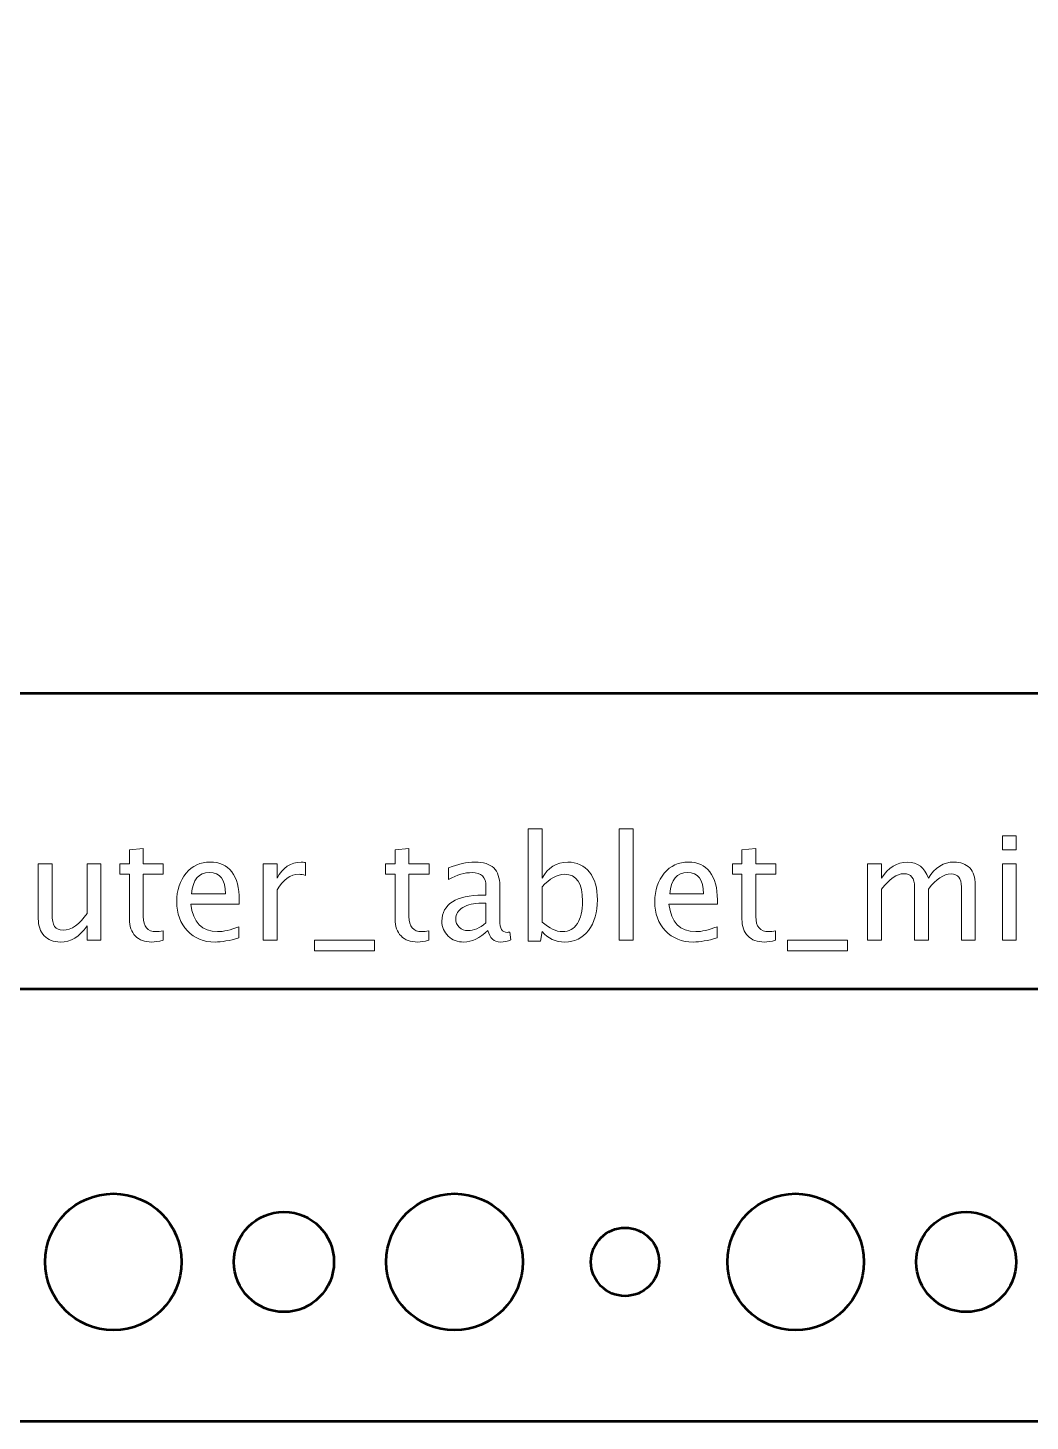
# Model space of a CAD drawing. Header units: centimetres. Extents: x -69 to 69, y -115 to 104.
# Drawn here: x -2.63 to 1.78, y -86.95 to -80.82 of the extents above; entities that cross this region are included whole.
import ezdxf

# ---------------------------------------------------------------- set-up
doc = ezdxf.new("R2010")
doc.units = ezdxf.units.CM
doc.header["$MEASUREMENT"] = 0
doc.layers.add('Layer 1', color=7, linetype='Continuous')

msp = doc.modelspace()

# ---------------------------------------------------------------- linework, layer by layer
at = {"layer": 'Layer 1', "color": 30, "lineweight": 53}
msp.add_lwpolyline([(-14.6, -85.05), (14.6, -85.05), (14.6, -64.95), (-14.6, -64.95), (-14.6, -85.05)], close=True, dxfattribs=at)
at = {"layer": 'Layer 1', "lineweight": 53}
for centre, major_axis in [((-2.24999, -86.25001), (0, 0.30001)), ((-0.74999, -86.25001), (0, 0.30001)), ((0.75001, -86.25001), (0, 0.30001)), ((-1.5, -86.25), (0, 0.22)), ((1.5, -86.25), (0, 0.22)), ((0, -86.25), (0, 0.15))]:
    msp.add_ellipse(centre, major_axis=major_axis, ratio=1, dxfattribs=at)
for points, knots in [([(-16.45, -86.45), (-16.45, -86.45), (-16.45, -63.55), (-16.45, -63.55), (-16.45, -63.55), (-16.45, -63.27386), (-16.22614, -63.05), (-15.95, -63.05), (-15.95, -63.05), (-15.95, -63.05), (15.95, -63.05), (15.95, -63.05), (15.95, -63.05), (16.22614, -63.05), (16.45, -63.27386), (16.45, -63.55), (16.45, -63.55), (16.45, -63.55), (16.45, -76.55), (16.45, -76.55), (16.45, -76.55), (16.45, -76.55), (15.05, -76.55), (15.05, -76.55), (15.05, -76.55), (14.77386, -76.55), (14.55, -76.77386), (14.55, -77.05), (14.55, -77.05), (14.55, -77.05), (14.55, -80.45), (14.55, -80.45), (14.55, -80.45), (14.55, -80.72614), (14.77386, -80.95), (15.05, -80.95), (15.05, -80.95), (15.05, -80.95), (16.45, -80.95), (16.45, -80.95), (16.45, -80.95), (16.45, -80.95), (16.45, -86.45), (16.45, -86.45), (16.45, -86.45), (16.45, -86.72614), (16.22614, -86.95), (15.95, -86.95), (15.95, -86.95), (15.95, -86.95), (-15.95, -86.95), (-15.95, -86.95), (-15.95, -86.95), (-16.22614, -86.95), (-16.45, -86.72614), (-16.45, -86.45)], [0, 0, 0, 0, 0.0666667, 0.0666667, 0.0666667, 0.0666667, 0.1333333, 0.1333333, 0.1333333, 0.1333333, 0.2, 0.2, 0.2, 0.2, 0.2666667, 0.2666667, 0.2666667, 0.2666667, 0.3333333, 0.3333333, 0.3333333, 0.3333333, 0.4, 0.4, 0.4, 0.4, 0.4666667, 0.4666667, 0.4666667, 0.4666667, 0.5333333, 0.5333333, 0.5333333, 0.5333333, 0.6, 0.6, 0.6, 0.6, 0.6666667, 0.6666667, 0.6666667, 0.6666667, 0.7333333, 0.7333333, 0.7333333, 0.7333333, 0.8, 0.8, 0.8, 0.8, 0.8666667, 0.8666667, 0.8666667, 0.8666667, 1, 1, 1, 1]), ([(-4.45, -66.25), (-4.45, -66.25), (-4.45, -65.05), (-4.45, -65.05), (-4.45, -65.05), (-4.45, -64.77386), (-4.22614, -64.55), (-3.95, -64.55), (-3.95, -64.55), (-3.95, -64.55), (2.45, -64.55), (2.45, -64.55), (2.45, -64.55), (2.72614, -64.55), (2.95, -64.77386), (2.95, -65.05), (2.95, -65.05), (2.95, -65.05), (2.95, -66.25), (2.95, -66.25), (2.95, -66.25), (2.95, -66.25), (13, -66.25), (13, -66.25), (13, -66.25), (13, -66.25), (13, -83.75), (13, -83.75), (13, -83.75), (13, -83.75), (-13, -83.75), (-13, -83.75), (-13, -83.75), (-13, -83.75), (-13, -66.25), (-13, -66.25), (-13, -66.25), (-13, -66.25), (-4.45, -66.25), (-4.45, -66.25)], [0, 0, 0, 0, 0.0909091, 0.0909091, 0.0909091, 0.0909091, 0.1818182, 0.1818182, 0.1818182, 0.1818182, 0.2727273, 0.2727273, 0.2727273, 0.2727273, 0.3636364, 0.3636364, 0.3636364, 0.3636364, 0.4545455, 0.4545455, 0.4545455, 0.4545455, 0.5454545, 0.5454545, 0.5454545, 0.5454545, 0.6363636, 0.6363636, 0.6363636, 0.6363636, 0.7272727, 0.7272727, 0.7272727, 0.7272727, 0.8181818, 0.8181818, 0.8181818, 0.8181818, 1, 1, 1, 1])]:
    msp.add_open_spline(points, degree=3, knots=knots, dxfattribs=at)
at = {"layer": 'Layer 1', "color": 5, "lineweight": 9}
for points, knots in [([(-0.42556, -84.84003), (-0.42556, -84.84003), (-0.42556, -84.34663), (-0.42556, -84.34663), (-0.42556, -84.34663), (-0.42556, -84.34663), (-0.3646, -84.34663), (-0.3646, -84.34663), (-0.3646, -84.34663), (-0.3646, -84.34663), (-0.3646, -84.56328), (-0.3646, -84.56328), (-0.3646, -84.56328), (-0.33962, -84.51618), (-0.30205, -84.49268), (-0.25199, -84.49268), (-0.25199, -84.49268), (-0.21146, -84.49268), (-0.1796, -84.5074), (-0.15632, -84.53692), (-0.15632, -84.53692), (-0.13304, -84.56645), (-0.12139, -84.60677), (-0.12139, -84.65789), (-0.12139, -84.65789), (-0.12139, -84.71356), (-0.13462, -84.75854), (-0.16098, -84.79262), (-0.16098, -84.79262), (-0.18733, -84.8268), (-0.22204, -84.84384), (-0.26501, -84.84384), (-0.26501, -84.84384), (-0.30491, -84.84384), (-0.33814, -84.8286), (-0.3646, -84.79801), (-0.3646, -84.79801), (-0.3646, -84.79801), (-0.37201, -84.84003), (-0.37201, -84.84003), (-0.37201, -84.84003), (-0.37201, -84.84003), (-0.42556, -84.84003), (-0.42556, -84.84003)], [0, 0, 0, 0, 0.0833333, 0.0833333, 0.0833333, 0.0833333, 0.1666667, 0.1666667, 0.1666667, 0.1666667, 0.25, 0.25, 0.25, 0.25, 0.3333333, 0.3333333, 0.3333333, 0.3333333, 0.4166667, 0.4166667, 0.4166667, 0.4166667, 0.5, 0.5, 0.5, 0.5, 0.5833333, 0.5833333, 0.5833333, 0.5833333, 0.6666667, 0.6666667, 0.6666667, 0.6666667, 0.75, 0.75, 0.75, 0.75, 0.8333333, 0.8333333, 0.8333333, 0.8333333, 1, 1, 1, 1]), ([(-0.02593, -84.83622), (-0.02593, -84.83622), (-0.02593, -84.34663), (-0.02593, -84.34663), (-0.02593, -84.34663), (-0.02593, -84.34663), (0.03503, -84.34663), (0.03503, -84.34663), (0.03503, -84.34663), (0.03503, -84.34663), (0.03503, -84.83622), (0.03503, -84.83622), (0.03503, -84.83622), (0.03503, -84.83622), (-0.02593, -84.83622), (-0.02593, -84.83622)], [0, 0, 0, 0, 0.2, 0.2, 0.2, 0.2, 0.4, 0.4, 0.4, 0.4, 0.6, 0.6, 0.6, 0.6, 1, 1, 1, 1]), ([(1.65926, -84.43807), (1.65926, -84.43807), (1.65926, -84.37711), (1.65926, -84.37711), (1.65926, -84.37711), (1.65926, -84.37711), (1.72022, -84.37711), (1.72022, -84.37711), (1.72022, -84.37711), (1.72022, -84.37711), (1.72022, -84.43807), (1.72022, -84.43807), (1.72022, -84.43807), (1.72022, -84.43807), (1.65926, -84.43807), (1.65926, -84.43807)], [0, 0, 0, 0, 0.2, 0.2, 0.2, 0.2, 0.4, 0.4, 0.4, 0.4, 0.6, 0.6, 0.6, 0.6, 1, 1, 1, 1]), ([(-2.03179, -84.83611), (-2.05063, -84.8413), (-2.06704, -84.84384), (-2.0809, -84.84384), (-2.0809, -84.84384), (-2.11202, -84.84384), (-2.13625, -84.83495), (-2.15361, -84.81717), (-2.15361, -84.81717), (-2.17107, -84.79939), (-2.17975, -84.77473), (-2.17975, -84.74309), (-2.17975, -84.74309), (-2.17975, -84.74309), (-2.17975, -84.54539), (-2.17975, -84.54539), (-2.17975, -84.54539), (-2.17975, -84.54539), (-2.22187, -84.54539), (-2.22187, -84.54539), (-2.22187, -84.54539), (-2.22187, -84.54539), (-2.22187, -84.49967), (-2.22187, -84.49967), (-2.22187, -84.49967), (-2.22187, -84.49967), (-2.17975, -84.49967), (-2.17975, -84.49967), (-2.17975, -84.49967), (-2.17975, -84.49967), (-2.17975, -84.43882), (-2.17975, -84.43882), (-2.17975, -84.43882), (-2.17975, -84.43882), (-2.11879, -84.43299), (-2.11879, -84.43299), (-2.11879, -84.43299), (-2.11879, -84.43299), (-2.11879, -84.49967), (-2.11879, -84.49967), (-2.11879, -84.49967), (-2.11879, -84.49967), (-2.03052, -84.49967), (-2.03052, -84.49967), (-2.03052, -84.49967), (-2.03052, -84.49967), (-2.03052, -84.54539), (-2.03052, -84.54539), (-2.03052, -84.54539), (-2.03052, -84.54539), (-2.11879, -84.54539), (-2.11879, -84.54539), (-2.11879, -84.54539), (-2.11879, -84.54539), (-2.11879, -84.73208), (-2.11879, -84.73208), (-2.11879, -84.73208), (-2.11879, -84.77611), (-2.09963, -84.79812), (-2.06143, -84.79812), (-2.06143, -84.79812), (-2.05328, -84.79812), (-2.04344, -84.79674), (-2.03179, -84.7941), (-2.03179, -84.7941), (-2.03179, -84.7941), (-2.03179, -84.83611), (-2.03179, -84.83611)], [0, 0, 0, 0, 0.0555556, 0.0555556, 0.0555556, 0.0555556, 0.1111111, 0.1111111, 0.1111111, 0.1111111, 0.1666667, 0.1666667, 0.1666667, 0.1666667, 0.2222222, 0.2222222, 0.2222222, 0.2222222, 0.2777778, 0.2777778, 0.2777778, 0.2777778, 0.3333333, 0.3333333, 0.3333333, 0.3333333, 0.3888889, 0.3888889, 0.3888889, 0.3888889, 0.4444444, 0.4444444, 0.4444444, 0.4444444, 0.5, 0.5, 0.5, 0.5, 0.5555556, 0.5555556, 0.5555556, 0.5555556, 0.6111111, 0.6111111, 0.6111111, 0.6111111, 0.6666667, 0.6666667, 0.6666667, 0.6666667, 0.7222222, 0.7222222, 0.7222222, 0.7222222, 0.7777778, 0.7777778, 0.7777778, 0.7777778, 0.8333333, 0.8333333, 0.8333333, 0.8333333, 0.8888889, 0.8888889, 0.8888889, 0.8888889, 1, 1, 1, 1]), ([(-0.86318, -84.83611), (-0.88202, -84.8413), (-0.89843, -84.84384), (-0.91229, -84.84384), (-0.91229, -84.84384), (-0.94341, -84.84384), (-0.96764, -84.83495), (-0.985, -84.81717), (-0.985, -84.81717), (-1.00246, -84.79939), (-1.01114, -84.77473), (-1.01114, -84.74309), (-1.01114, -84.74309), (-1.01114, -84.74309), (-1.01114, -84.54539), (-1.01114, -84.54539), (-1.01114, -84.54539), (-1.01114, -84.54539), (-1.05326, -84.54539), (-1.05326, -84.54539), (-1.05326, -84.54539), (-1.05326, -84.54539), (-1.05326, -84.49967), (-1.05326, -84.49967), (-1.05326, -84.49967), (-1.05326, -84.49967), (-1.01114, -84.49967), (-1.01114, -84.49967), (-1.01114, -84.49967), (-1.01114, -84.49967), (-1.01114, -84.43882), (-1.01114, -84.43882), (-1.01114, -84.43882), (-1.01114, -84.43882), (-0.95018, -84.43299), (-0.95018, -84.43299), (-0.95018, -84.43299), (-0.95018, -84.43299), (-0.95018, -84.49967), (-0.95018, -84.49967), (-0.95018, -84.49967), (-0.95018, -84.49967), (-0.86191, -84.49967), (-0.86191, -84.49967), (-0.86191, -84.49967), (-0.86191, -84.49967), (-0.86191, -84.54539), (-0.86191, -84.54539), (-0.86191, -84.54539), (-0.86191, -84.54539), (-0.95018, -84.54539), (-0.95018, -84.54539), (-0.95018, -84.54539), (-0.95018, -84.54539), (-0.95018, -84.73208), (-0.95018, -84.73208), (-0.95018, -84.73208), (-0.95018, -84.77611), (-0.93102, -84.79812), (-0.89282, -84.79812), (-0.89282, -84.79812), (-0.88467, -84.79812), (-0.87483, -84.79674), (-0.86318, -84.7941), (-0.86318, -84.7941), (-0.86318, -84.7941), (-0.86318, -84.83611), (-0.86318, -84.83611)], [0, 0, 0, 0, 0.0555556, 0.0555556, 0.0555556, 0.0555556, 0.1111111, 0.1111111, 0.1111111, 0.1111111, 0.1666667, 0.1666667, 0.1666667, 0.1666667, 0.2222222, 0.2222222, 0.2222222, 0.2222222, 0.2777778, 0.2777778, 0.2777778, 0.2777778, 0.3333333, 0.3333333, 0.3333333, 0.3333333, 0.3888889, 0.3888889, 0.3888889, 0.3888889, 0.4444444, 0.4444444, 0.4444444, 0.4444444, 0.5, 0.5, 0.5, 0.5, 0.5555556, 0.5555556, 0.5555556, 0.5555556, 0.6111111, 0.6111111, 0.6111111, 0.6111111, 0.6666667, 0.6666667, 0.6666667, 0.6666667, 0.7222222, 0.7222222, 0.7222222, 0.7222222, 0.7777778, 0.7777778, 0.7777778, 0.7777778, 0.8333333, 0.8333333, 0.8333333, 0.8333333, 0.8888889, 0.8888889, 0.8888889, 0.8888889, 1, 1, 1, 1]), ([(0.66189, -84.83611), (0.64305, -84.8413), (0.62664, -84.84384), (0.61278, -84.84384), (0.61278, -84.84384), (0.58166, -84.84384), (0.55743, -84.83495), (0.54007, -84.81717), (0.54007, -84.81717), (0.52261, -84.79939), (0.51393, -84.77473), (0.51393, -84.74309), (0.51393, -84.74309), (0.51393, -84.74309), (0.51393, -84.54539), (0.51393, -84.54539), (0.51393, -84.54539), (0.51393, -84.54539), (0.47181, -84.54539), (0.47181, -84.54539), (0.47181, -84.54539), (0.47181, -84.54539), (0.47181, -84.49967), (0.47181, -84.49967), (0.47181, -84.49967), (0.47181, -84.49967), (0.51393, -84.49967), (0.51393, -84.49967), (0.51393, -84.49967), (0.51393, -84.49967), (0.51393, -84.43882), (0.51393, -84.43882), (0.51393, -84.43882), (0.51393, -84.43882), (0.57489, -84.43299), (0.57489, -84.43299), (0.57489, -84.43299), (0.57489, -84.43299), (0.57489, -84.49967), (0.57489, -84.49967), (0.57489, -84.49967), (0.57489, -84.49967), (0.66316, -84.49967), (0.66316, -84.49967), (0.66316, -84.49967), (0.66316, -84.49967), (0.66316, -84.54539), (0.66316, -84.54539), (0.66316, -84.54539), (0.66316, -84.54539), (0.57489, -84.54539), (0.57489, -84.54539), (0.57489, -84.54539), (0.57489, -84.54539), (0.57489, -84.73208), (0.57489, -84.73208), (0.57489, -84.73208), (0.57489, -84.77611), (0.59405, -84.79812), (0.63225, -84.79812), (0.63225, -84.79812), (0.6404, -84.79812), (0.65024, -84.79674), (0.66189, -84.7941), (0.66189, -84.7941), (0.66189, -84.7941), (0.66189, -84.83611), (0.66189, -84.83611)], [0, 0, 0, 0, 0.0555556, 0.0555556, 0.0555556, 0.0555556, 0.1111111, 0.1111111, 0.1111111, 0.1111111, 0.1666667, 0.1666667, 0.1666667, 0.1666667, 0.2222222, 0.2222222, 0.2222222, 0.2222222, 0.2777778, 0.2777778, 0.2777778, 0.2777778, 0.3333333, 0.3333333, 0.3333333, 0.3333333, 0.3888889, 0.3888889, 0.3888889, 0.3888889, 0.4444444, 0.4444444, 0.4444444, 0.4444444, 0.5, 0.5, 0.5, 0.5, 0.5555556, 0.5555556, 0.5555556, 0.5555556, 0.6111111, 0.6111111, 0.6111111, 0.6111111, 0.6666667, 0.6666667, 0.6666667, 0.6666667, 0.7222222, 0.7222222, 0.7222222, 0.7222222, 0.7777778, 0.7777778, 0.7777778, 0.7777778, 0.8333333, 0.8333333, 0.8333333, 0.8333333, 0.8888889, 0.8888889, 0.8888889, 0.8888889, 1, 1, 1, 1]), ([(-2.36559, -84.83622), (-2.36559, -84.83622), (-2.36559, -84.77293), (-2.36559, -84.77293), (-2.36559, -84.77293), (-2.39808, -84.82024), (-2.43756, -84.84384), (-2.48391, -84.84384), (-2.48391, -84.84384), (-2.51333, -84.84384), (-2.53672, -84.83463), (-2.55408, -84.81611), (-2.55408, -84.81611), (-2.57154, -84.79759), (-2.58022, -84.77272), (-2.58022, -84.74129), (-2.58022, -84.74129), (-2.58022, -84.74129), (-2.58022, -84.49967), (-2.58022, -84.49967), (-2.58022, -84.49967), (-2.58022, -84.49967), (-2.51926, -84.49967), (-2.51926, -84.49967), (-2.51926, -84.49967), (-2.51926, -84.49967), (-2.51926, -84.72139), (-2.51926, -84.72139), (-2.51926, -84.72139), (-2.51926, -84.74668), (-2.51556, -84.76457), (-2.50825, -84.77515), (-2.50825, -84.77515), (-2.50084, -84.78584), (-2.48857, -84.79113), (-2.47132, -84.79113), (-2.47132, -84.79113), (-2.43406, -84.79113), (-2.39872, -84.76669), (-2.36559, -84.71769), (-2.36559, -84.71769), (-2.36559, -84.71769), (-2.36559, -84.49967), (-2.36559, -84.49967), (-2.36559, -84.49967), (-2.36559, -84.49967), (-2.30463, -84.49967), (-2.30463, -84.49967), (-2.30463, -84.49967), (-2.30463, -84.49967), (-2.30463, -84.83622), (-2.30463, -84.83622), (-2.30463, -84.83622), (-2.30463, -84.83622), (-2.36559, -84.83622), (-2.36559, -84.83622)], [0, 0, 0, 0, 0.0666667, 0.0666667, 0.0666667, 0.0666667, 0.1333333, 0.1333333, 0.1333333, 0.1333333, 0.2, 0.2, 0.2, 0.2, 0.2666667, 0.2666667, 0.2666667, 0.2666667, 0.3333333, 0.3333333, 0.3333333, 0.3333333, 0.4, 0.4, 0.4, 0.4, 0.4666667, 0.4666667, 0.4666667, 0.4666667, 0.5333333, 0.5333333, 0.5333333, 0.5333333, 0.6, 0.6, 0.6, 0.6, 0.6666667, 0.6666667, 0.6666667, 0.6666667, 0.7333333, 0.7333333, 0.7333333, 0.7333333, 0.8, 0.8, 0.8, 0.8, 0.8666667, 0.8666667, 0.8666667, 0.8666667, 1, 1, 1, 1]), ([(-1.69778, -84.82542), (-1.73874, -84.8377), (-1.77377, -84.84384), (-1.80298, -84.84384), (-1.80298, -84.84384), (-1.85283, -84.84384), (-1.89336, -84.82733), (-1.92459, -84.79442), (-1.92459, -84.79442), (-1.95581, -84.7615), (-1.97147, -84.71885), (-1.97147, -84.66636), (-1.97147, -84.66636), (-1.97147, -84.61545), (-1.95771, -84.57365), (-1.93009, -84.54094), (-1.93009, -84.54094), (-1.90247, -84.50835), (-1.86712, -84.49205), (-1.82404, -84.49205), (-1.82404, -84.49205), (-1.7833, -84.49205), (-1.75176, -84.50655), (-1.72953, -84.53555), (-1.72953, -84.53555), (-1.70731, -84.56455), (-1.6962, -84.60561), (-1.6962, -84.65884), (-1.6962, -84.65884), (-1.6962, -84.65884), (-1.69651, -84.67747), (-1.69651, -84.67747), (-1.69651, -84.67747), (-1.69651, -84.67747), (-1.90924, -84.67747), (-1.90924, -84.67747), (-1.90924, -84.67747), (-1.90035, -84.7579), (-1.86109, -84.79812), (-1.79155, -84.79812), (-1.79155, -84.79812), (-1.76605, -84.79812), (-1.73483, -84.79092), (-1.69778, -84.77653), (-1.69778, -84.77653), (-1.69778, -84.77653), (-1.69778, -84.82542), (-1.69778, -84.82542)], [0, 0, 0, 0, 0.0769231, 0.0769231, 0.0769231, 0.0769231, 0.1538462, 0.1538462, 0.1538462, 0.1538462, 0.2307692, 0.2307692, 0.2307692, 0.2307692, 0.3076923, 0.3076923, 0.3076923, 0.3076923, 0.3846154, 0.3846154, 0.3846154, 0.3846154, 0.4615385, 0.4615385, 0.4615385, 0.4615385, 0.5384615, 0.5384615, 0.5384615, 0.5384615, 0.6153846, 0.6153846, 0.6153846, 0.6153846, 0.6923077, 0.6923077, 0.6923077, 0.6923077, 0.7692308, 0.7692308, 0.7692308, 0.7692308, 0.8461538, 0.8461538, 0.8461538, 0.8461538, 1, 1, 1, 1]), ([(-1.591, -84.83622), (-1.591, -84.83622), (-1.591, -84.49967), (-1.591, -84.49967), (-1.591, -84.49967), (-1.591, -84.49967), (-1.53004, -84.49967), (-1.53004, -84.49967), (-1.53004, -84.49967), (-1.53004, -84.49967), (-1.53004, -84.56328), (-1.53004, -84.56328), (-1.53004, -84.56328), (-1.5058, -84.51618), (-1.47067, -84.49268), (-1.42452, -84.49268), (-1.42452, -84.49268), (-1.41828, -84.49268), (-1.41172, -84.49321), (-1.40494, -84.49427), (-1.40494, -84.49427), (-1.40494, -84.49427), (-1.40494, -84.55132), (-1.40494, -84.55132), (-1.40494, -84.55132), (-1.41553, -84.54782), (-1.42484, -84.54602), (-1.43288, -84.54602), (-1.43288, -84.54602), (-1.47162, -84.54602), (-1.504, -84.56888), (-1.53004, -84.61471), (-1.53004, -84.61471), (-1.53004, -84.61471), (-1.53004, -84.83622), (-1.53004, -84.83622), (-1.53004, -84.83622), (-1.53004, -84.83622), (-1.591, -84.83622), (-1.591, -84.83622)], [0, 0, 0, 0, 0.0909091, 0.0909091, 0.0909091, 0.0909091, 0.1818182, 0.1818182, 0.1818182, 0.1818182, 0.2727273, 0.2727273, 0.2727273, 0.2727273, 0.3636364, 0.3636364, 0.3636364, 0.3636364, 0.4545455, 0.4545455, 0.4545455, 0.4545455, 0.5454545, 0.5454545, 0.5454545, 0.5454545, 0.6363636, 0.6363636, 0.6363636, 0.6363636, 0.7272727, 0.7272727, 0.7272727, 0.7272727, 0.8181818, 0.8181818, 0.8181818, 0.8181818, 1, 1, 1, 1]), ([(-0.60273, -84.79336), (-0.63935, -84.82701), (-0.67459, -84.84384), (-0.70846, -84.84384), (-0.70846, -84.84384), (-0.73629, -84.84384), (-0.75947, -84.83516), (-0.77778, -84.8177), (-0.77778, -84.8177), (-0.79619, -84.80024), (-0.8054, -84.77822), (-0.8054, -84.75166), (-0.8054, -84.75166), (-0.8054, -84.71493), (-0.78995, -84.68668), (-0.75904, -84.66699), (-0.75904, -84.66699), (-0.72814, -84.64731), (-0.6838, -84.63746), (-0.62601, -84.63746), (-0.62601, -84.63746), (-0.62601, -84.63746), (-0.61172, -84.63746), (-0.61172, -84.63746), (-0.61172, -84.63746), (-0.61172, -84.63746), (-0.61172, -84.59693), (-0.61172, -84.59693), (-0.61172, -84.59693), (-0.61172, -84.55788), (-0.63204, -84.5384), (-0.67279, -84.5384), (-0.67279, -84.5384), (-0.70433, -84.5384), (-0.73883, -84.54835), (-0.77619, -84.56825), (-0.77619, -84.56825), (-0.77619, -84.56825), (-0.77619, -84.51808), (-0.77619, -84.51808), (-0.77619, -84.51808), (-0.73513, -84.50115), (-0.69639, -84.49268), (-0.66009, -84.49268), (-0.66009, -84.49268), (-0.62273, -84.49268), (-0.59511, -84.50115), (-0.57743, -84.51819), (-0.57743, -84.51819), (-0.55965, -84.53523), (-0.55076, -84.56148), (-0.55076, -84.59693), (-0.55076, -84.59693), (-0.55076, -84.59693), (-0.55076, -84.74901), (-0.55076, -84.74901), (-0.55076, -84.74901), (-0.55076, -84.78383), (-0.54008, -84.80129), (-0.51859, -84.80129), (-0.51859, -84.80129), (-0.51595, -84.80129), (-0.51203, -84.80087), (-0.50684, -84.80002), (-0.50684, -84.80002), (-0.50684, -84.80002), (-0.5025, -84.83389), (-0.5025, -84.83389), (-0.5025, -84.83389), (-0.51637, -84.84056), (-0.53161, -84.84384), (-0.54833, -84.84384), (-0.54833, -84.84384), (-0.5768, -84.84384), (-0.5949, -84.82701), (-0.60273, -84.79336)], [0, 0, 0, 0, 0.05, 0.05, 0.05, 0.05, 0.1, 0.1, 0.1, 0.1, 0.15, 0.15, 0.15, 0.15, 0.2, 0.2, 0.2, 0.2, 0.25, 0.25, 0.25, 0.25, 0.3, 0.3, 0.3, 0.3, 0.35, 0.35, 0.35, 0.35, 0.4, 0.4, 0.4, 0.4, 0.45, 0.45, 0.45, 0.45, 0.5, 0.5, 0.5, 0.5, 0.55, 0.55, 0.55, 0.55, 0.6, 0.6, 0.6, 0.6, 0.65, 0.65, 0.65, 0.65, 0.7, 0.7, 0.7, 0.7, 0.75, 0.75, 0.75, 0.75, 0.8, 0.8, 0.8, 0.8, 0.85, 0.85, 0.85, 0.85, 0.9, 0.9, 0.9, 0.9, 1, 1, 1, 1]), ([(0.40461, -84.82542), (0.36365, -84.8377), (0.32862, -84.84384), (0.29941, -84.84384), (0.29941, -84.84384), (0.24956, -84.84384), (0.20903, -84.82733), (0.1778, -84.79442), (0.1778, -84.79442), (0.14658, -84.7615), (0.13092, -84.71885), (0.13092, -84.66636), (0.13092, -84.66636), (0.13092, -84.61545), (0.14468, -84.57365), (0.1723, -84.54094), (0.1723, -84.54094), (0.19992, -84.50835), (0.23527, -84.49205), (0.27835, -84.49205), (0.27835, -84.49205), (0.31909, -84.49205), (0.35063, -84.50655), (0.37286, -84.53555), (0.37286, -84.53555), (0.39508, -84.56455), (0.40619, -84.60561), (0.40619, -84.65884), (0.40619, -84.65884), (0.40619, -84.65884), (0.40588, -84.67747), (0.40588, -84.67747), (0.40588, -84.67747), (0.40588, -84.67747), (0.19315, -84.67747), (0.19315, -84.67747), (0.19315, -84.67747), (0.20204, -84.7579), (0.2413, -84.79812), (0.31084, -84.79812), (0.31084, -84.79812), (0.33634, -84.79812), (0.36756, -84.79092), (0.40461, -84.77653), (0.40461, -84.77653), (0.40461, -84.77653), (0.40461, -84.82542), (0.40461, -84.82542)], [0, 0, 0, 0, 0.0769231, 0.0769231, 0.0769231, 0.0769231, 0.1538462, 0.1538462, 0.1538462, 0.1538462, 0.2307692, 0.2307692, 0.2307692, 0.2307692, 0.3076923, 0.3076923, 0.3076923, 0.3076923, 0.3846154, 0.3846154, 0.3846154, 0.3846154, 0.4615385, 0.4615385, 0.4615385, 0.4615385, 0.5384615, 0.5384615, 0.5384615, 0.5384615, 0.6153846, 0.6153846, 0.6153846, 0.6153846, 0.6923077, 0.6923077, 0.6923077, 0.6923077, 0.7692308, 0.7692308, 0.7692308, 0.7692308, 0.8461538, 0.8461538, 0.8461538, 0.8461538, 1, 1, 1, 1]), ([(1.06638, -84.83622), (1.06638, -84.83622), (1.06638, -84.49967), (1.06638, -84.49967), (1.06638, -84.49967), (1.06638, -84.49967), (1.12734, -84.49967), (1.12734, -84.49967), (1.12734, -84.49967), (1.12734, -84.49967), (1.12734, -84.56328), (1.12734, -84.56328), (1.12734, -84.56328), (1.15708, -84.51618), (1.19518, -84.49268), (1.24185, -84.49268), (1.24185, -84.49268), (1.28683, -84.49268), (1.31742, -84.51618), (1.33372, -84.56328), (1.33372, -84.56328), (1.36261, -84.51576), (1.40028, -84.49205), (1.44653, -84.49205), (1.44653, -84.49205), (1.47606, -84.49205), (1.49903, -84.50073), (1.51543, -84.51819), (1.51543, -84.51819), (1.53184, -84.53565), (1.54009, -84.5601), (1.54009, -84.59153), (1.54009, -84.59153), (1.54009, -84.59153), (1.54009, -84.83622), (1.54009, -84.83622), (1.54009, -84.83622), (1.54009, -84.83622), (1.47913, -84.83622), (1.47913, -84.83622), (1.47913, -84.83622), (1.47913, -84.83622), (1.47913, -84.60159), (1.47913, -84.60159), (1.47913, -84.60159), (1.47913, -84.56328), (1.46389, -84.54412), (1.43341, -84.54412), (1.43341, -84.54412), (1.40177, -84.54412), (1.36853, -84.56645), (1.33372, -84.61122), (1.33372, -84.61122), (1.33372, -84.61122), (1.33372, -84.83622), (1.33372, -84.83622), (1.33372, -84.83622), (1.33372, -84.83622), (1.27276, -84.83622), (1.27276, -84.83622), (1.27276, -84.83622), (1.27276, -84.83622), (1.27276, -84.60138), (1.27276, -84.60138), (1.27276, -84.60138), (1.27276, -84.56275), (1.2573, -84.54348), (1.22629, -84.54348), (1.22629, -84.54348), (1.1955, -84.54348), (1.16248, -84.56592), (1.12734, -84.6109), (1.12734, -84.6109), (1.12734, -84.6109), (1.12734, -84.83622), (1.12734, -84.83622), (1.12734, -84.83622), (1.12734, -84.83622), (1.06638, -84.83622), (1.06638, -84.83622)], [0, 0, 0, 0, 0.047619, 0.047619, 0.047619, 0.047619, 0.0952381, 0.0952381, 0.0952381, 0.0952381, 0.1428571, 0.1428571, 0.1428571, 0.1428571, 0.1904762, 0.1904762, 0.1904762, 0.1904762, 0.2380952, 0.2380952, 0.2380952, 0.2380952, 0.2857143, 0.2857143, 0.2857143, 0.2857143, 0.3333333, 0.3333333, 0.3333333, 0.3333333, 0.3809524, 0.3809524, 0.3809524, 0.3809524, 0.4285714, 0.4285714, 0.4285714, 0.4285714, 0.4761905, 0.4761905, 0.4761905, 0.4761905, 0.5238095, 0.5238095, 0.5238095, 0.5238095, 0.5714286, 0.5714286, 0.5714286, 0.5714286, 0.6190476, 0.6190476, 0.6190476, 0.6190476, 0.6666667, 0.6666667, 0.6666667, 0.6666667, 0.7142857, 0.7142857, 0.7142857, 0.7142857, 0.7619048, 0.7619048, 0.7619048, 0.7619048, 0.8095238, 0.8095238, 0.8095238, 0.8095238, 0.8571429, 0.8571429, 0.8571429, 0.8571429, 0.9047619, 0.9047619, 0.9047619, 0.9047619, 1, 1, 1, 1]), ([(1.65926, -84.83622), (1.65926, -84.83622), (1.65926, -84.49967), (1.65926, -84.49967), (1.65926, -84.49967), (1.65926, -84.49967), (1.72022, -84.49967), (1.72022, -84.49967), (1.72022, -84.49967), (1.72022, -84.49967), (1.72022, -84.83622), (1.72022, -84.83622), (1.72022, -84.83622), (1.72022, -84.83622), (1.65926, -84.83622), (1.65926, -84.83622)], [0, 0, 0, 0, 0.2, 0.2, 0.2, 0.2, 0.4, 0.4, 0.4, 0.4, 0.6, 0.6, 0.6, 0.6, 1, 1, 1, 1]), ([(-1.90606, -84.63175), (-1.90606, -84.63175), (-1.75747, -84.63175), (-1.75747, -84.63175), (-1.75747, -84.63175), (-1.75747, -84.5691), (-1.78086, -84.53777), (-1.82754, -84.53777), (-1.82754, -84.53777), (-1.87453, -84.53777), (-1.90067, -84.5691), (-1.90606, -84.63175)], [0, 0, 0, 0, 0.25, 0.25, 0.25, 0.25, 0.5, 0.5, 0.5, 0.5, 1, 1, 1, 1]), ([(-0.3646, -84.756), (-0.33317, -84.78404), (-0.30322, -84.79812), (-0.27475, -84.79812), (-0.27475, -84.79812), (-0.2467, -84.79812), (-0.22501, -84.78637), (-0.20977, -84.76298), (-0.20977, -84.76298), (-0.19442, -84.73959), (-0.1868, -84.70668), (-0.1868, -84.66413), (-0.1868, -84.66413), (-0.1868, -84.58539), (-0.21283, -84.54602), (-0.2649, -84.54602), (-0.2649, -84.54602), (-0.29898, -84.54602), (-0.33221, -84.56444), (-0.3646, -84.60138), (-0.3646, -84.60138), (-0.3646, -84.60138), (-0.3646, -84.756), (-0.3646, -84.756)], [0, 0, 0, 0, 0.1428571, 0.1428571, 0.1428571, 0.1428571, 0.2857143, 0.2857143, 0.2857143, 0.2857143, 0.4285714, 0.4285714, 0.4285714, 0.4285714, 0.5714286, 0.5714286, 0.5714286, 0.5714286, 0.7142857, 0.7142857, 0.7142857, 0.7142857, 1, 1, 1, 1]), ([(0.19633, -84.63175), (0.19633, -84.63175), (0.34492, -84.63175), (0.34492, -84.63175), (0.34492, -84.63175), (0.34492, -84.5691), (0.32153, -84.53777), (0.27485, -84.53777), (0.27485, -84.53777), (0.22786, -84.53777), (0.20172, -84.5691), (0.19633, -84.63175)], [0, 0, 0, 0, 0.25, 0.25, 0.25, 0.25, 0.5, 0.5, 0.5, 0.5, 1, 1, 1, 1]), ([(-0.61172, -84.76013), (-0.61172, -84.76013), (-0.61172, -84.67366), (-0.61172, -84.67366), (-0.61172, -84.67366), (-0.61172, -84.67366), (-0.6313, -84.67302), (-0.6313, -84.67302), (-0.6313, -84.67302), (-0.66517, -84.67302), (-0.69248, -84.67927), (-0.71332, -84.69176), (-0.71332, -84.69176), (-0.73407, -84.70435), (-0.74444, -84.72097), (-0.74444, -84.74171), (-0.74444, -84.74171), (-0.74444, -84.75621), (-0.73925, -84.76849), (-0.72899, -84.77854), (-0.72899, -84.77854), (-0.71862, -84.78859), (-0.70602, -84.79367), (-0.6911, -84.79367), (-0.6911, -84.79367), (-0.6657, -84.79367), (-0.63924, -84.78246), (-0.61172, -84.76013)], [0, 0, 0, 0, 0.125, 0.125, 0.125, 0.125, 0.25, 0.25, 0.25, 0.25, 0.375, 0.375, 0.375, 0.375, 0.5, 0.5, 0.5, 0.5, 0.625, 0.625, 0.625, 0.625, 0.75, 0.75, 0.75, 0.75, 1, 1, 1, 1]), ([(-1.36547, -84.88194), (-1.36547, -84.88194), (-1.36547, -84.83622), (-1.36547, -84.83622), (-1.36547, -84.83622), (-1.36547, -84.83622), (-1.10131, -84.83622), (-1.10131, -84.83622), (-1.10131, -84.83622), (-1.10131, -84.83622), (-1.10131, -84.88194), (-1.10131, -84.88194), (-1.10131, -84.88194), (-1.10131, -84.88194), (-1.36547, -84.88194), (-1.36547, -84.88194)], [0, 0, 0, 0, 0.2, 0.2, 0.2, 0.2, 0.4, 0.4, 0.4, 0.4, 0.6, 0.6, 0.6, 0.6, 1, 1, 1, 1]), ([(0.71459, -84.88194), (0.71459, -84.88194), (0.71459, -84.83622), (0.71459, -84.83622), (0.71459, -84.83622), (0.71459, -84.83622), (0.97875, -84.83622), (0.97875, -84.83622), (0.97875, -84.83622), (0.97875, -84.83622), (0.97875, -84.88194), (0.97875, -84.88194), (0.97875, -84.88194), (0.97875, -84.88194), (0.71459, -84.88194), (0.71459, -84.88194)], [0, 0, 0, 0, 0.2, 0.2, 0.2, 0.2, 0.4, 0.4, 0.4, 0.4, 0.6, 0.6, 0.6, 0.6, 1, 1, 1, 1])]:
    msp.add_open_spline(points, degree=3, knots=knots, dxfattribs=at)

doc.saveas('drawing.dxf')
